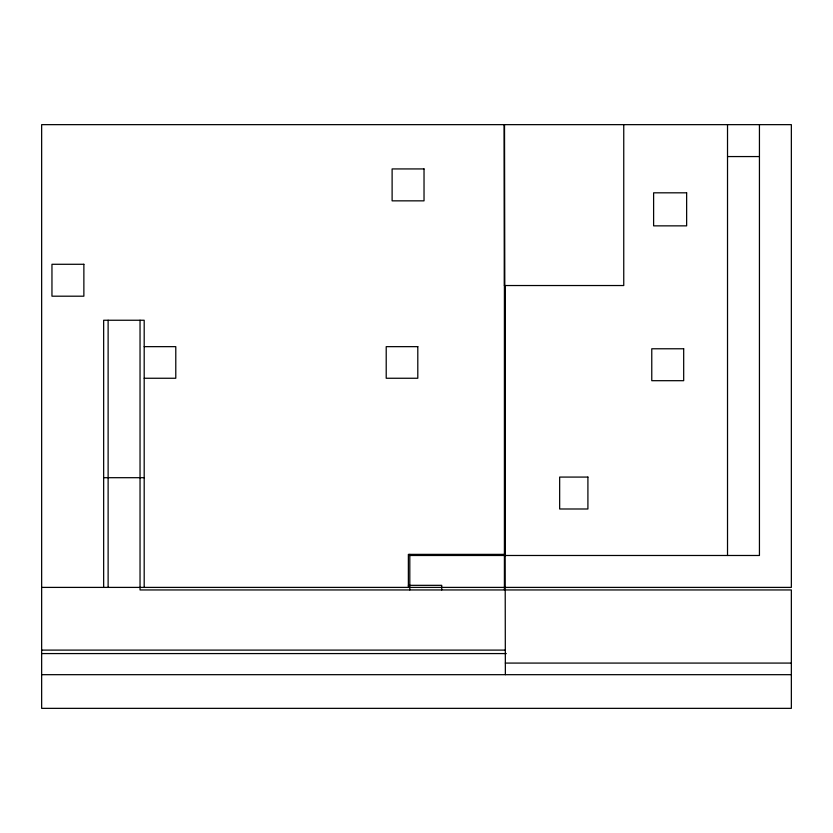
<?xml version="1.0" encoding="UTF-8"?>
<svg xmlns="http://www.w3.org/2000/svg" width="833" height="833" viewBox="0 0 833 833"><rect width="100%" height="100%" fill="white"/><g stroke="black" fill="none" stroke-linecap="round" stroke-linejoin="round"><path stroke-width="1.25" d="M727.521 156.562L759.436 156.562M504.402 285.532L623.75 285.532L623.75 124.648M144.192 346.653L175.784 346.653L175.784 378.255L144.192 378.255M103.656 477.694L144.192 477.694M409.805 555.486L759.436 555.486L759.436 124.648M408.368 585.328L441.719 585.328L441.719 589.951M41.65 587.4L791.35 587.4L791.35 124.648L41.65 124.648L41.65 708.352L791.35 708.352L791.35 589.951L140.038 589.951L140.038 320.247M41.65 650.104L505.36 650.104M41.65 653.572L506.308 653.572M505.36 663.078L791.35 663.078M41.65 674.678L791.35 674.678M727.521 124.648L727.521 555.486M505.36 285.532L505.36 556.173M505.36 674.678L504.402 124.648L504.402 589.951M504.465 124.648L504.465 285.532M504.465 555.486L504.465 554.372L408.368 554.372L408.368 587.4M409.805 554.372L409.805 589.951M144.192 587.4L144.192 320.247L103.656 320.247L103.656 587.4M108.123 320.247L108.123 587.4M424.028 168.932L392.114 168.932L392.114 200.847L424.028 200.847L424.028 168.932M686.642 192.819L653.613 192.819L653.613 225.858L686.642 225.858L686.642 192.819M83.873 264.28L51.958 264.28L51.958 296.194L83.873 296.194L83.873 264.28M417.802 346.653L386.21 346.653L386.21 378.255L417.802 378.255L417.802 346.653M683.685 348.777L651.77 348.777L651.77 380.691L683.685 380.691L683.685 348.777M587.911 477.08L559.661 477.08L559.661 508.994L587.911 508.994L587.911 477.08"/></g></svg>
